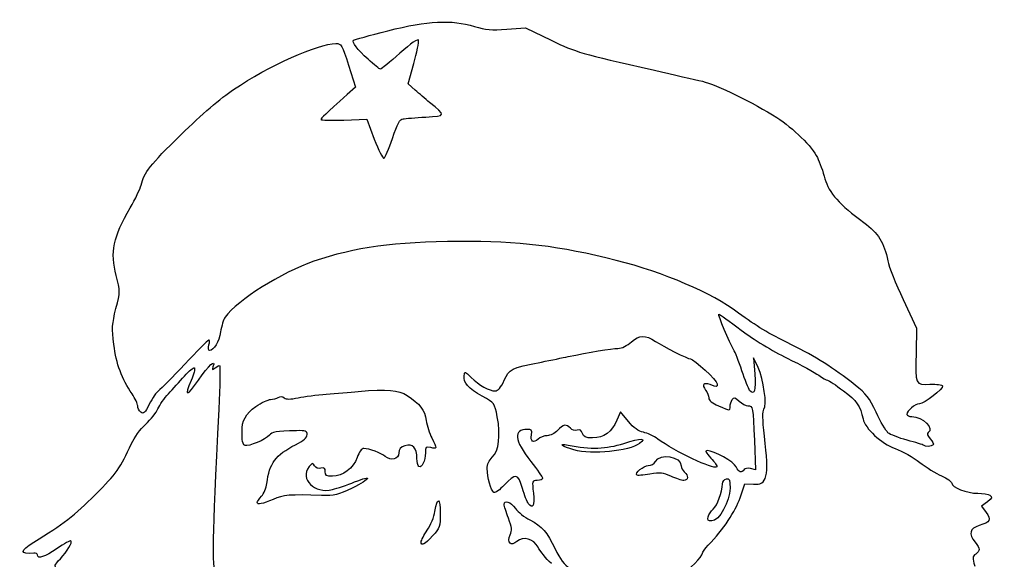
# Model space of a CAD drawing. Extents: x 1 to 136, y 2 to 144.
# Drawn here: x 7.4 to 128.3, y 76.7 to 143.8 of the extents above; entities that cross this region are included whole.
import ezdxf

# ---------------------------------------------------------------- set-up
doc = ezdxf.new("R2010")
doc.units = 0
doc.layers.get('0').update_dxf_attribs({"linetype": 'CONTINUOUS'})

msp = doc.modelspace()

# ---------------------------------------------------------------- linework, layer by layer
at = {"color": 7}
for points in [[(67.973337, 142.612539), (70.303102, 142.777911), (73.470722, 141.262473)], [(48.323217, 138.144033), (49.179684, 135.442283), (48.160181, 134.526382)], [(56.585633, 135.063759), (55.711841, 135.826934), (56.401994, 138.360258)], [(47.727542, 131.355817), (50.563362, 131.453072), (51.514087, 128.986465)], [(117.170473, 109.064856), (118.832535, 105.523906), (118.776385, 102.481197)], [(99.160319, 100.629114), (98.608663, 101.819739), (98.765691, 99.802138)], [(83.060209, 93.942823), (82.085527, 95.132295), (81.641119, 94.085899)], [(98.710419, 91.562542), (98.863147, 87.919928), (98.232338, 88.078252)], [(76.306706, 90.405556), (76.306706, 90.40568)], [(96.925196, 84.438905), (97.52706, 86.209322), (98.582562, 86.139636)], [(127.633936, 83.960232), (126.92049, 83.399035), (127.476848, 82.64652)]]:
    msp.add_lwpolyline(points, dxfattribs=at)
for points in [[(119.723225, 90.973301)], [(88.351064, 87.127554)], [(36.954219, 83.877166)], [(70.620639, 83.761927)], [(92.964741, 82.091146)], [(57.331951, 78.999427)]]:
    msp.add_lwpolyline(points, close=True, dxfattribs=at)
for points in [[(53.204097, 142.435993), (58.157626, 143.692428), (61.073276, 143.836837), (63.93275, 142.967369)], [(63.93275, 142.967369), (65.32654, 142.543567), (66.075298, 142.477813), (67.973337, 142.612539)], [(48.929941, 141.268029), (48.991729, 141.329817), (50.915102, 141.855402), (53.204097, 142.435993)], [(57.011205, 141.25852), (56.960691, 141.486266), (56.086518, 140.880494), (54.685843, 139.64712)], [(34.038122, 135.153072), (38.408978, 138.090238), (44.555487, 140.845781), (46.73627, 140.845781)], [(46.73627, 140.845781), (47.430246, 140.845781), (47.509546, 140.710769), (48.323217, 138.144033)], [(50.73382, 138.892531), (49.426204, 140.068192), (48.694142, 141.03223), (48.929941, 141.268029)], [(56.401994, 138.360258), (56.781578, 139.753586), (57.055724, 141.057805), (57.011205, 141.25852)], [(73.470722, 141.262473), (76.682547, 139.725884), (76.948517, 139.648361), (86.299011, 137.523363)], [(54.685843, 139.64712), (53.451411, 138.560133), (52.36296, 137.670781), (52.267062, 137.670781)], [(52.267062, 137.670781), (52.171163, 137.670781), (51.481204, 138.220569), (50.73382, 138.892531)], [(86.299011, 137.523363), (88.627344, 136.994225), (91.30625, 136.382334), (92.252136, 136.163606)], [(92.252136, 136.163606), (93.940156, 135.773266), (98.630835, 133.484998), (101.495585, 131.654344)], [(27.515709, 129.546212), (30.075444, 132.048901), (32.42727, 134.070598), (34.038122, 135.153072)], [(48.160181, 134.526382), (45.410279, 132.055923), (44.891719, 131.562525), (44.891719, 131.416515)], [(58.37845, 133.538285), (57.872987, 133.957549), (57.06622, 134.644014), (56.585633, 135.063759)], [(57.900522, 131.725927), (60.452183, 131.91272), (60.43173, 131.83516), (58.37845, 133.538285)], [(55.0824, 131.505566), (55.371119, 131.534437), (56.639275, 131.6336), (57.900522, 131.725927)], [(44.891719, 131.416515), (44.891719, 131.329642), (46.167839, 131.302329), (47.727542, 131.355817)], [(53.757928, 129.071822), (54.385231, 130.940133), (54.670534, 131.464381), (55.0824, 131.505566)], [(101.495585, 131.654344), (103.502373, 130.371953), (105.919799, 127.998897), (106.528698, 126.713615)], [(22.553456, 123.250989), (22.937144, 124.875025), (23.606294, 125.723923), (27.515709, 129.546212)], [(51.514087, 128.986465), (52.036985, 127.62983), (52.57587, 126.558268), (52.711604, 126.605215)], [(52.711604, 126.605215), (52.847341, 126.65216), (53.318185, 127.762135), (53.757928, 129.071822)], [(106.528698, 126.713615), (106.810463, 126.118858), (107.235675, 124.925265), (107.473615, 124.061183)], [(21.201935, 120.464159), (21.842132, 121.560352), (22.450313, 122.814427), (22.553456, 123.250989)], [(107.473615, 124.061183), (107.956175, 122.308752), (109.264421, 120.836746), (112.30877, 118.620781)], [(19.464877, 112.038368), (18.696995, 114.958524), (19.084615, 116.838706), (21.201935, 120.464159)], [(112.30877, 118.620781), (114.083081, 117.329268), (114.844161, 116.108398), (115.267923, 113.873912)], [(62.089636, 116.277879), (54.019738, 116.222436), (49.087995, 115.550479), (44.015099, 113.815204)], [(81.536511, 113.933346), (74.585608, 115.698251), (69.363328, 116.327854), (62.089636, 116.277879)], [(44.015099, 113.815204), (40.004778, 112.443403), (34.523669, 108.992707), (33.004956, 106.883645)], [(96.750053, 107.395343), (93.340052, 109.920699), (87.564267, 112.402837), (81.536511, 113.933346)], [(115.267923, 113.873912), (115.40019, 113.176455), (116.25634, 111.01238), (117.170473, 109.064856)], [(19.429941, 107.937326), (19.976951, 110.081171), (19.977033, 110.090701), (19.464877, 112.038368)], [(19.169935, 103.467609), (18.912681, 105.538717), (18.940663, 106.019748), (19.429941, 107.937326)], [(33.004956, 106.883645), (32.797393, 106.595397), (32.534291, 105.769484), (32.420285, 105.04828)], [(96.11795, 102.870947), (95.62447, 103.624856), (94.124042, 107.243697), (94.304937, 107.243697)], [(94.304937, 107.243697), (94.387077, 107.243697), (95.628307, 106.357439), (97.063227, 105.274234)], [(103.327658, 103.448781), (100.280764, 104.955229), (99.038444, 105.700624), (96.750053, 107.395343)], [(97.063227, 105.274234), (98.590912, 104.120998), (100.958184, 102.678431), (102.775173, 101.79349)], [(30.923667, 104.028446), (30.795627, 103.977824), (29.463714, 102.626718), (27.963863, 101.025989)], [(30.983952, 103.433134), (31.078834, 103.811178), (31.051706, 104.079069), (30.923667, 104.028446)], [(32.420285, 105.04828), (32.222347, 103.796142), (31.603495, 102.745781), (31.063695, 102.745781)], [(83.452377, 103.824625), (84.45794, 104.707518), (85.130497, 104.716408), (86.431303, 103.863992)], [(21.4348, 97.351046), (20.155934, 99.223817), (19.465435, 101.0886), (19.169935, 103.467609)], [(31.063695, 102.745781), (30.924204, 102.745781), (30.888556, 103.053047), (30.983952, 103.433134)], [(75.583386, 101.986186), (78.04962, 102.508749), (81.034181, 103.000786), (81.766164, 103.005488)], [(81.766164, 103.005488), (82.231206, 103.008478), (82.884029, 103.325607), (83.452377, 103.824625)], [(86.431303, 103.863992), (87.344218, 103.265761), (90.481454, 101.68926), (90.761, 101.688262)], [(97.155291, 100.232215), (96.777823, 101.388556), (96.311019, 102.575984), (96.11795, 102.870947)], [(111.213506, 98.454633), (108.469491, 100.604656), (106.295777, 101.981278), (103.327658, 103.448781)], [(29.684041, 99.074076), (30.955779, 100.927747), (31.875349, 101.768725), (31.480903, 100.717369)], [(72.276094, 101.305892), (73.440261, 101.541302), (74.928542, 101.847436), (75.583386, 101.986186)], [(90.761, 101.688262), (91.175194, 101.686675), (94.104219, 98.997392), (94.104219, 98.618561)], [(102.775173, 101.79349), (104.481826, 100.962288), (106.246605, 100.003078), (106.696902, 99.661914)], [(118.776385, 102.481197), (118.701323, 98.413559), (118.680751, 98.460449), (120.50314, 98.544867)], [(27.963863, 101.025989), (26.464009, 99.42526), (25.01357, 97.958455), (24.740663, 97.766426)], [(27.93306, 99.569196), (28.50656, 100.223169), (29.060751, 100.673278), (29.164592, 100.569435)], [(29.164592, 100.569435), (29.268433, 100.465594), (29.092014, 99.773039), (28.772548, 99.030422)], [(31.480903, 100.717369), (31.31974, 100.287802), (31.350754, 100.274438), (31.751701, 100.600671)], [(31.751701, 100.600671), (32.000743, 100.80331), (32.257749, 100.915862), (32.322823, 100.850787)], [(32.322823, 100.850787), (32.387897, 100.785716), (32.327162, 98.357732), (32.187848, 95.455272)], [(67.646947, 99.043879), (68.333258, 100.509184), (68.331204, 100.508181), (72.276094, 101.305892)], [(99.900288, 95.439897), (100.306359, 95.929185), (99.84772, 99.145519), (99.160319, 100.629114)], [(25.945959, 97.364778), (26.465363, 97.923236), (27.359557, 98.915225), (27.93306, 99.569196)], [(64.91678, 97.063131), (63.204905, 98.010387), (62.541383, 98.765379), (62.667081, 99.622957)], [(62.667081, 99.622957), (62.747671, 100.172771), (62.783836, 100.163286), (63.554771, 99.390152)], [(63.554771, 99.390152), (64.477212, 98.465076), (65.805423, 97.718697), (66.529185, 97.718697)], [(98.119554, 97.794858), (97.966678, 97.979063), (97.532759, 99.075872), (97.155291, 100.232215)], [(98.765691, 99.802138), (98.921729, 97.797263), (98.696989, 97.099091), (98.119554, 97.794858)], [(106.696902, 99.661914), (107.147201, 99.32075), (107.635461, 99.041614), (107.781923, 99.041614)], [(28.772548, 99.030422), (27.875376, 96.944884), (28.235098, 96.962113), (29.684041, 99.074076)], [(49.521917, 97.660246), (53.245406, 97.981072), (54.462934, 97.877059), (55.607334, 97.140379)], [(66.529185, 97.718697), (66.866789, 97.718697), (67.225397, 98.143851), (67.646947, 99.043879)], [(93.204768, 98.502338), (92.389616, 98.812257), (92.135629, 98.502134), (92.649072, 97.823822)], [(94.104219, 98.618561), (94.104219, 98.178377), (94.068866, 98.17381), (93.204768, 98.502338)], [(107.781923, 99.041614), (107.928386, 99.041614), (108.821249, 98.456417), (109.76606, 97.741176)], [(113.832267, 95.072028), (112.997102, 96.851735), (112.5929, 97.373834), (111.213506, 98.454633)], [(122.075207, 98.340108), (122.198855, 97.969165), (119.803331, 96.131197), (119.196215, 96.131197)], [(120.50314, 98.544867), (121.348648, 98.584033), (122.023185, 98.496176), (122.075207, 98.340108)], [(22.137552, 95.86209), (22.137552, 96.115005), (21.821314, 96.785036), (21.4348, 97.351046)], [(24.740663, 97.766426), (24.467756, 97.574394), (23.942394, 96.821162), (23.573192, 96.092576)], [(24.645911, 95.512694), (24.841533, 95.972881), (25.426556, 96.806319), (25.945959, 97.364778)], [(36.791075, 95.778791), (37.49466, 96.263656), (38.325213, 96.662187), (38.636744, 96.664415)], [(38.636744, 96.664415), (38.948278, 96.666532), (39.377768, 96.778895), (39.591168, 96.913864)], [(39.591168, 96.913864), (39.838474, 97.070275), (40.105658, 97.054284), (40.32799, 96.869766)], [(40.32799, 96.869766), (40.580704, 96.660031), (41.056978, 96.661756), (42.056656, 96.876037)], [(42.056656, 96.876037), (42.815571, 97.038705), (44.389, 97.245792), (45.553167, 97.336229)], [(45.553167, 97.336229), (46.717334, 97.426669), (48.503271, 97.572475), (49.521917, 97.660246)], [(55.607334, 97.140379), (57.159173, 96.141421), (57.766209, 95.346099), (57.961205, 94.056404)], [(66.778973, 94.517864), (66.45534, 96.211398), (66.454877, 96.212033), (64.91678, 97.063131)], [(92.649072, 97.823822), (92.858063, 97.547721), (93.032842, 97.109232), (93.037472, 96.849398)], [(93.037472, 96.849398), (93.042923, 96.543924), (93.474387, 96.193298), (94.258447, 95.857211)], [(95.946418, 96.653432), (96.155515, 96.984077), (96.288251, 96.953901), (96.819315, 96.454995)], [(109.76606, 97.741176), (111.399775, 96.504421), (111.855441, 95.850363), (112.204757, 94.240681)], [(22.519735, 95.085059), (22.309534, 95.259509), (22.137552, 95.609172), (22.137552, 95.86209)], [(23.573192, 96.092576), (23.017469, 94.995913), (22.836126, 94.822478), (22.519735, 95.085059)], [(23.122717, 93.587689), (23.764851, 94.186253), (24.450286, 95.052507), (24.645911, 95.512694)], [(35.09327, 92.691614), (35.039078, 93.982286), (35.560815, 94.930976), (36.791075, 95.778791)], [(94.258447, 95.857211), (95.728959, 95.226875), (95.690764, 95.228384), (95.69577, 95.800468)], [(95.69577, 95.800468), (95.697887, 96.05513), (95.81079, 96.438963), (95.946418, 96.653432)], [(96.819315, 96.454995), (97.163782, 96.131385), (97.650038, 95.866614), (97.899889, 95.866614)], [(97.899889, 95.866614), (98.511738, 95.866614), (98.535178, 95.742154), (98.710419, 91.562542)], [(119.196215, 96.131197), (118.679553, 96.131197), (117.652136, 95.250939), (117.652136, 94.808281)], [(32.187848, 95.455272), (31.351548, 78.031356), (31.332162, 77.063378), (31.76688, 74.435364)], [(66.162666, 89.490299), (66.977636, 90.255921), (67.21828, 92.219002), (66.778973, 94.517864)], [(99.956572, 92.107959), (99.711653, 94.25078), (99.695728, 95.193422), (99.900288, 95.439897)], [(115.293214, 92.539114), (115.032875, 92.77472), (114.375449, 93.914532), (113.832267, 95.072028)], [(117.652136, 94.808281), (117.652136, 94.66276), (117.920027, 94.543253), (118.247448, 94.542708)], [(118.247448, 94.542708), (119.591111, 94.540591), (121.101588, 93.055988), (120.27807, 92.547025)], [(21.368337, 91.206439), (21.691113, 91.917562), (22.480584, 92.989125), (23.122717, 93.587689)], [(57.961205, 94.056404), (58.056735, 93.424587), (58.369864, 92.447065), (58.657051, 91.884132)], [(75.852928, 93.082515), (75.381041, 93.651104), (74.975749, 93.585287), (74.260469, 92.823906)], [(76.697642, 92.841654), (76.393358, 92.745078), (76.052254, 92.842448), (75.852928, 93.082515)], [(81.641119, 94.085899), (81.024074, 92.633001), (80.009463, 91.897864), (78.621271, 91.897864)], [(84.921376, 92.587045), (84.3031, 92.703034), (83.740001, 93.113228), (83.060209, 93.942823)], [(112.204757, 94.240681), (112.464911, 93.04187), (114.435856, 91.227148), (116.196928, 90.564944)], [(35.108245, 91.690277), (35.109303, 92.022732), (35.102451, 92.473333), (35.09327, 92.691614)], [(38.48976, 92.232131), (38.039231, 91.689277), (35.892862, 90.784077), (35.454799, 90.952177)], [(41.849011, 92.782932), (39.244056, 92.702253), (38.822569, 92.633144), (38.48976, 92.232131)], [(41.734483, 91.04281), (42.751174, 91.556409), (43.171928, 91.923357), (43.171928, 92.296432)], [(43.171928, 92.296432), (43.171928, 92.758474), (43.007825, 92.818823), (41.849011, 92.782932)], [(58.657051, 91.884132), (59.32565, 90.573572), (59.315194, 90.48346), (58.51775, 90.683604)], [(70.521002, 92.952147), (68.725624, 92.940531), (68.860252, 91.672897), (70.943174, 88.977047)], [(71.019506, 92.288423), (71.127046, 92.850983), (71.048502, 92.95556), (70.521002, 92.952147)], [(71.850578, 91.739654), (71.243682, 91.190419), (70.858258, 91.444919), (71.019506, 92.288423)], [(72.978412, 92.162447), (72.615055, 92.162447), (72.107528, 91.972191), (71.850578, 91.739654)], [(74.260469, 92.823906), (73.918694, 92.460104), (73.34177, 92.162447), (72.978412, 92.162447)], [(77.352602, 92.450753), (77.247102, 92.854185), (77.070053, 92.959854), (76.697642, 92.841654)], [(78.621271, 91.897864), (77.703624, 91.897864), (77.470635, 91.999403), (77.352602, 92.450753)], [(82.493506, 91.214578), (84.664788, 91.914924), (85.418419, 91.914059), (84.458733, 91.212196)], [(86.714894, 91.750729), (86.216022, 92.119236), (85.408939, 92.495576), (84.921376, 92.587045)], [(98.582562, 86.139636), (100.316932, 86.02513), (100.540722, 86.997212), (99.956572, 92.107959)], [(117.67801, 91.608907), (116.626714, 91.884915), (115.553556, 92.30351), (115.293214, 92.539114)], [(120.27807, 92.547025), (120.094539, 92.433595), (120.189286, 92.162895), (120.545074, 91.784178)], [(16.870322, 84.847599), (19.483339, 87.447654), (19.982605, 88.153465), (21.368337, 91.206439)], [(35.454799, 90.952177), (35.263262, 91.025676), (35.107314, 91.35782), (35.108245, 91.690277)], [(38.167037, 86.243374), (38.46476, 88.731871), (39.249339, 89.787397), (41.734483, 91.04281)], [(55.319689, 90.918715), (54.752925, 90.728824), (54.549011, 90.491672), (54.549011, 90.022413)], [(56.797969, 89.349368), (56.797969, 90.669599), (56.264977, 91.235429), (55.319689, 90.918715)], [(58.51775, 90.683604), (57.919268, 90.833816), (57.856292, 90.771914), (57.856292, 90.033435)], [(76.306706, 90.40568), (74.791874, 90.831188), (74.280265, 91.245182), (75.583386, 90.990994)], [(75.583386, 90.990994), (78.38177, 90.445138), (80.300486, 90.507219), (82.493506, 91.214578)], [(84.458733, 91.212196), (83.10536, 90.222586), (78.559467, 89.77277), (76.306706, 90.405556)], [(94.025887, 88.291755), (93.645048, 87.910913), (88.827483, 90.190198), (86.714894, 91.750729)], [(119.723225, 90.973301), (119.649653, 91.046877), (118.729305, 91.332897), (117.67801, 91.608907)], [(120.91775, 91.018339), (120.708616, 90.809204), (119.917165, 90.779365), (119.723225, 90.973301)], [(120.545074, 91.784178), (120.84839, 91.461312), (121.016096, 91.116684), (120.91775, 91.018339)], [(49.381479, 89.459094), (48.918225, 88.129277), (47.603542, 87.135364), (46.307801, 87.135364)], [(50.201891, 90.574947), (49.93237, 90.574947), (49.624165, 90.155752), (49.381479, 89.459094)], [(52.873545, 89.590179), (52.380287, 90.015764), (50.863235, 90.574947), (50.201891, 90.574947)], [(54.549011, 90.022413), (54.549011, 89.253893), (53.559247, 88.998555), (52.873545, 89.590179)], [(57.856292, 90.033435), (57.856292, 89.066447), (57.40431, 88.114772), (57.049268, 88.334202)], [(65.530696, 88.081432), (65.529637, 88.599142), (65.759677, 89.111712), (66.162666, 89.490299)], [(86.413975, 88.95507), (86.984448, 90.02101), (89.606303, 89.592753), (89.606303, 88.433632)], [(92.85583, 90.310364), (92.527901, 90.310364), (92.644931, 90.070982), (93.306627, 89.388286)], [(96.457445, 88.281833), (96.173383, 88.905286), (93.678695, 90.310364), (92.85583, 90.310364)], [(116.196928, 90.564944), (117.070053, 90.23663), (118.439271, 89.467081), (119.239636, 88.854836)], [(43.425049, 88.325989), (42.217356, 86.762418), (44.081703, 84.925548), (46.313029, 85.48057)], [(44.097541, 88.416741), (43.857251, 88.816135), (43.797395, 88.808057), (43.425049, 88.325989)], [(44.891095, 88.11687), (44.564827, 88.03155), (44.259979, 88.146747), (44.097541, 88.416741)], [(45.420886, 87.695389), (45.420886, 88.125371), (45.297865, 88.223243), (44.891095, 88.11687)], [(57.049268, 88.334202), (56.911057, 88.419617), (56.797969, 88.876447), (56.797969, 89.349368)], [(70.943174, 88.977047), (71.749042, 87.934043), (72.408386, 86.973921), (72.408386, 86.843439)], [(84.090015, 87.271791), (83.827538, 87.534268), (84.954385, 88.458281), (85.536958, 88.458281)], [(85.536958, 88.458281), (85.873087, 88.458281), (86.267745, 88.681835), (86.413975, 88.95507)], [(89.606303, 88.433632), (89.606303, 88.191785), (89.784896, 87.845688), (90.003178, 87.664531)], [(93.306627, 89.388286), (93.79817, 88.881143), (94.121838, 88.387703), (94.025887, 88.291755)], [(97.424761, 87.950553), (97.139577, 87.489117), (96.759292, 87.619356), (96.457445, 88.281833)], [(119.239636, 88.854836), (120.04, 88.242592), (121.260391, 87.49288), (121.951615, 87.18881)], [(46.307801, 87.135364), (45.580985, 87.135364), (45.420886, 87.236456), (45.420886, 87.695389)], [(49.058907, 86.424148), (51.347251, 87.353926), (51.135992, 86.844378), (48.742746, 85.661571)], [(66.362212, 85.126735), (66.001932, 85.3494), (65.532624, 87.017027), (65.530696, 88.081432)], [(69.919395, 85.61401), (69.388257, 87.466448), (69.010829, 87.537666), (67.644767, 86.043217)], [(85.721521, 87.392084), (84.892896, 87.257221), (84.158717, 87.20309), (84.090015, 87.271791)], [(88.351064, 87.127554), (87.403247, 87.557793), (86.993153, 87.599046), (85.721521, 87.392084)], [(89.937032, 86.612008), (89.68237, 86.615209), (88.968686, 86.847198), (88.351064, 87.127554)], [(90.003178, 87.664531), (90.54279, 87.216692), (90.504341, 86.604888), (89.937032, 86.612008)], [(98.232338, 88.078252), (97.885396, 88.165329), (97.521985, 88.107864), (97.424761, 87.950553)], [(121.951615, 87.18881), (122.642839, 86.884738), (123.208386, 86.463592), (123.208386, 86.252928)], [(37.499356, 84.638822), (37.799182, 84.95797), (38.099638, 85.680021), (38.167037, 86.243374)], [(46.313029, 85.48057), (46.913758, 85.629996), (48.149402, 86.054605), (49.058907, 86.424148)], [(67.644767, 86.043217), (67.09569, 85.442536), (66.518541, 85.03012), (66.362212, 85.126735)], [(71.750984, 86.606197), (71.105445, 86.606197), (71.096576, 86.577551), (71.25951, 85.018697)], [(72.408386, 86.843439), (72.408386, 86.712957), (72.112555, 86.606197), (71.750984, 86.606197)], [(93.602545, 83.059204), (94.095469, 83.505294), (94.69538, 85.16107), (94.742167, 86.204592)], [(94.742167, 86.204592), (94.755105, 86.493033), (94.974037, 86.769652), (95.228698, 86.819306)], [(95.228698, 86.819306), (95.617625, 86.895136), (95.691719, 86.707427), (95.691719, 85.646268)], [(123.208386, 86.252928), (123.208386, 85.733721), (125.080593, 85.019621), (126.454887, 85.014647)], [(9.239115, 78.940644), (12.820631, 81.148439), (14.315926, 82.305877), (16.870322, 84.847599)], [(36.954219, 83.877166), (36.954219, 83.976927), (37.19953, 84.319674), (37.499356, 84.638822)], [(44.972433, 84.74887), (41.022371, 84.882321), (40.21365, 84.816225), (38.94832, 84.25651)], [(48.742746, 85.661571), (46.985214, 84.792952), (46.578909, 84.694596), (44.972433, 84.74887)], [(59.031225, 82.757243), (59.309751, 84.614591), (59.708386, 84.475833), (59.708386, 82.521533)], [(70.620639, 83.761927), (70.474869, 83.943828), (70.159308, 84.777265), (69.919395, 85.61401)], [(71.25951, 85.018697), (71.423559, 83.449163), (71.209204, 83.027488), (70.620639, 83.761927)], [(95.691719, 85.646268), (95.691719, 84.027918), (94.318894, 81.579114), (93.411627, 81.579114)], [(126.454887, 85.014647), (127.070406, 85.01253), (127.748019, 84.900532), (127.960697, 84.76601)], [(127.960697, 84.76601), (128.278967, 84.564699), (128.221155, 84.422139), (127.633936, 83.960232)], [(38.94832, 84.25651), (37.656947, 83.685272), (36.954219, 83.551591), (36.954219, 83.877166)], [(67.646018, 83.629635), (67.645772, 84.241455), (68.418763, 83.967209), (69.027027, 83.139674)], [(68.172018, 81.915341), (67.882791, 82.676302), (67.646092, 83.447734), (67.646018, 83.629635)], [(92.980309, 78.563311), (94.864888, 80.547983), (96.358956, 82.773277), (96.925196, 84.438905)], [(58.094711, 80.448306), (58.51158, 81.063288), (58.933011, 82.102309), (59.031225, 82.757243)], [(59.708386, 82.521533), (59.708386, 80.900082), (59.64595, 80.717779), (58.751557, 79.727793)], [(69.027027, 83.139674), (69.358806, 82.688292), (70.166042, 82.045236), (70.820886, 81.710654)], [(92.964741, 82.091146), (93.038388, 82.372761), (93.3254, 82.808389), (93.602545, 83.059204)], [(127.476848, 82.64652), (128.154411, 81.730067), (127.996069, 81.422589), (126.636862, 81.015361)], [(68.390728, 79.857642), (68.642042, 80.409219), (68.602281, 80.783308), (68.172018, 81.915341)], [(70.820886, 81.710654), (72.377901, 80.915129), (72.979084, 80.227985), (73.974521, 78.106103)], [(93.411627, 81.579114), (92.967585, 81.579114), (92.862368, 81.699669), (92.964741, 82.091146)], [(126.636862, 81.015361), (125.429796, 80.653715), (125.271305, 80.016744), (126.118803, 78.933281)], [(57.331951, 78.999427), (57.334597, 79.181328), (57.677841, 79.833322), (58.094711, 80.448306)], [(69.209364, 79.043834), (68.477321, 78.381344), (67.954768, 78.900816), (68.390728, 79.857642)], [(9.239115, 77.596526), (7.448769, 77.414411), (7.448769, 77.836998), (9.239115, 78.940644)], [(13.845005, 79.111938), (13.77167, 79.185275), (12.99465, 78.758359), (12.118294, 78.163237)], [(12.534537, 76.888573), (13.41879, 77.822949), (14.054849, 78.902094), (13.845005, 79.111938)], [(58.751557, 79.727793), (57.772274, 78.643842), (57.323421, 78.413549), (57.331951, 78.999427)], [(71.84096, 78.310822), (71.283518, 79.377638), (69.979556, 79.740847), (69.209364, 79.043834)], [(92.252136, 77.580329), (92.252136, 77.699203), (92.579814, 78.141544), (92.980309, 78.563311)], [(126.118803, 78.933281), (126.759174, 78.114612), (126.770029, 77.890246), (126.189796, 77.465968)], [(9.702135, 77.362412), (9.702135, 77.51708), (9.493776, 77.622432), (9.239115, 77.596526)], [(12.118294, 78.163237), (10.544241, 77.094315), (9.702135, 76.815204), (9.702135, 77.362412)], [(73.498355, 76.287447), (72.826113, 76.942291), (72.080284, 77.85281), (71.84096, 78.310822)], [(73.974521, 78.106103), (74.575337, 76.825404), (75.078061, 76.166895), (75.839812, 75.662793)], [(89.510597, 74.867669), (90.60547, 75.509308), (92.252136, 77.138628), (92.252136, 77.580329)], [(126.189796, 77.465968), (125.779919, 77.166258), (125.767999, 77.009784), (126.076718, 75.981589)], [(12.208089, 75.502082), (11.738588, 76.020874), (11.746936, 76.056331), (12.534537, 76.888573)]]:
    msp.add_open_spline(points, degree=3, dxfattribs=at)

doc.saveas('drawing.dxf')
